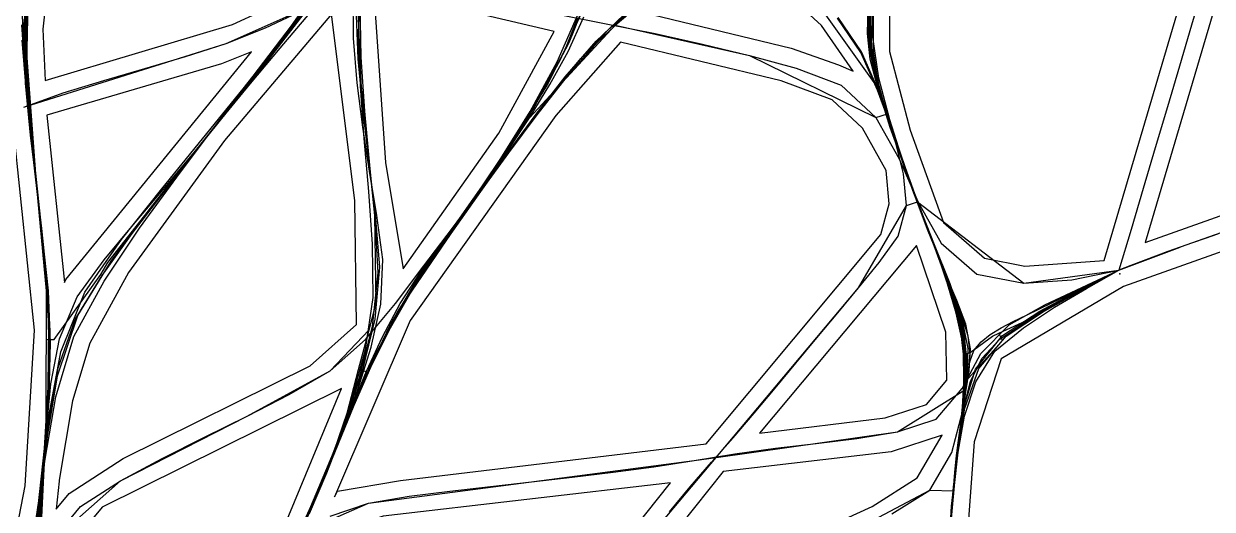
# Model space of a CAD drawing. Header units: metres. Extents: x 465982 to 489928, y 209046 to 231790.
# Drawn here: x 485586 to 488331, y 223631 to 224753 of the extents above; entities that cross this region are included whole.
import ezdxf

# ---------------------------------------------------------------- set-up
doc = ezdxf.new("R2010")
doc.units = ezdxf.units.M
for name, color, linetype in [('ANCHORS_INSIDE', 30, 'CONTINUOUS'), ('WOOL_PARCELS', 32, 'CONTINUOUS'), ('WOOL_ROADS_L1', 30, 'CONTINUOUS'), ('WOOL_ROADS_L2', 94, 'CONTINUOUS'), ('WOOL_THREADS', 8, 'CONTINUOUS')]:
    doc.layers.add(name, color=color, linetype=linetype)

msp = doc.modelspace()

# ---------------------------------------------------------------- linework, layer by layer
at = {"layer": 'ANCHORS_INSIDE'}
msp.add_point((488118.238, 224175.048), dxfattribs=at)
at = {"layer": 'WOOL_PARCELS'}
for points in [[(488176.2, 224247.587), (489592.969, 224751.828), (489287.416, 225350.88), (489201.995, 225497.073), (489143.563, 225535.548), (488546.925, 225501.988)], [(487898.637, 224193.395), (488081.739, 224206.404), (488464.001, 225499.844), (487753.163, 225505.592), (487685.703, 225411.338), (487630.474, 225215.691), (487585.89, 224829.811), (487585.93, 224689.088), (487633.5, 224507.266), (487710.379, 224293.699), (487805.113, 224211.682)], [(485635.08, 224622.311), (486067.923, 224751.201), (486202.264, 224814.299), (486236.616, 224863.15), (485695.428, 225021.899), (485648.987, 224916.955), (485630.075, 224740.658)], [(487468.07, 224658.601), (487501.445, 224643.363), (487428.89, 224749.203), (487231.519, 224930.555), (487036.642, 224774.729), (487358.671, 224696.701)], [(486461.921, 224186.686), (486683.189, 224500.097), (486811.209, 224735.672), (486427.14, 224826.304), (486394.866, 224813.438), (486421.227, 224432.764)], [(485667.198, 223696.298), (485660.516, 223631.594), (485690.534, 223667.827), (485815.483, 223748.41), (486247.141, 223962.589), (486354.677, 224058.088), (486350.573, 224344.758), (486296.554, 224775.195), (486049.406, 224483.18), (485827.27, 224178.431), (485738.228, 224015.125), (485697.925, 223881.95), (485667.22, 223698.297)], [(486310.735, 223673.459), (486456.181, 223698.171), (487162.338, 223782.653), (487565.955, 224266.045), (487585.14, 224336.909), (487577.976, 224414.184), (487523.05, 224511.854), (487453.116, 224577.175), (487335.487, 224621.119), (486964.234, 224711.075), (486814.716, 224540.921), (486478.381, 224067.677), (486303.877, 223660.417)], [(485679.971, 224155.559), (485682.628, 224161.937), (486112.111, 224688.316), (486042.743, 224660.867), (485638.789, 224541.784)], [(487927.692, 222315.747), (489848.616, 224126.413), (489885.088, 224226.413), (489629.921, 224680.9), (488126.438, 224146.448), (487843.657, 223978.926), (487781.46, 223787.507), (487748.945, 223345.423), (487787.041, 222974.004)], [(484667.576, 223180.219), (485389.979, 223355.08), (485536.646, 223415.171), (485588.767, 223685.421), (485610.414, 224044.863), (485561.659, 224512.071), (485418.625, 224456.209), (485238.894, 224365.606), (485115.965, 224206.241), (485003.921, 224024.65), (484800.584, 223589.082)], [(487285.481, 223807.261), (487575.944, 223842.992), (487670.932, 223873.763), (487718.363, 223929.846), (487715.892, 224040.87), (487648.232, 224241.147)], [(485669.397, 223480.465), (486015.955, 223541.406), (486185.087, 223585.345), (486319.557, 223910.424), (485766.766, 223636.142), (485668.423, 223517.444)], [(486903.562, 223343.918), (487545.412, 223638.085), (487649.361, 223703.897), (487707.2, 223802.558), (487589.31, 223764.369), (487201.62, 223718.42)], [(486007.378, 222937.841), (486726.556, 223247.783), (487080.132, 223692.54), (486416.209, 223615.495), (486254.239, 223559.983)]]:
    msp.add_lwpolyline(points, close=True, dxfattribs=at)
at = {"layer": 'WOOL_ROADS_L1'}
for points in [[(485614.033, 223572.316), (485635.087, 223775.353), (485637.776, 223841.447), (485638.244, 224135.744), (485616.089, 224376.026), (485589.073, 224735.99), (485613.158, 224977.063)], [(487718.97, 223479.616), (487733.971, 223673.799), (487761.389, 223926.834), (487762.22, 223990.231), (487744.127, 224069.21), (487707.161, 224193.651), (487630.361, 224395.818), (487562.082, 224601.71), (487549.003, 224689.309), (487548.726, 224821.823)]]:
    msp.add_lwpolyline(points, dxfattribs=at)
at = {"layer": 'WOOL_ROADS_L2'}
for points in [[(486952.066, 224749.65), (487088.192, 224865.547), (487239.958, 224981.918)], [(487562.082, 224601.71), (487395.931, 224833.919), (487239.958, 224981.918)], [(486383.283, 224045.848), (486399.488, 224107.452), (486396.366, 224310.058), (486365.012, 224617.088), (486356.756, 224822.108)], [(485602.625, 224565.958), (486053.179, 224707.431), (486233.699, 224787.653)], [(485637.264, 224023.831), (485655.953, 224023.667), (485763.46, 224173.604), (485779.775, 224201.466), (486107.319, 224617.409), (486233.699, 224787.653)], [(486745.398, 224526.814), (486836.045, 224691.152), (486865.57, 224767.602)], [(486745.398, 224526.814), (486952.066, 224749.65)], [(486952.066, 224749.65), (487262.017, 224679.521), (487554.448, 224536.52)], [(489660.728, 224710.855), (489604.561, 224711.451), (489552.616, 224698.154), (488891.274, 224460.206), (488257.194, 224237.099)], [(485585.64, 224560.625), (485602.625, 224565.958)], [(487554.448, 224536.52), (487580.878, 224545.27)], [(486359.191, 223954.263), (486376.644, 223949.672), (486460.488, 224103.986), (486706.957, 224464.756), (486745.398, 224526.814)], [(487185.333, 223751.11), (487514.409, 224142.896), (487625.086, 224333.466)], [(487625.086, 224333.466), (487650.804, 224342.005)], [(487650.804, 224342.005), (487896.207, 224153.666), (488115.856, 224184.027)], [(487838.626, 224038.177), (487910.584, 224071.421), (487964.849, 224105.541), (488115.856, 224184.027), (488257.194, 224237.099)], [(485622.424, 223557.793), (485648.078, 223554.734), (485808.907, 223697.217), (486101.565, 223846.31), (486293.741, 223951.201), (486383.283, 224045.848)], [(486359.191, 223954.263), (486383.283, 224045.848)], [(487761.389, 223926.834), (487846.472, 224021.194)], [(487762.22, 223990.231), (487772.049, 223993.218), (487824.011, 224031.425), (487838.626, 224038.177)], [(487846.472, 224021.194), (487838.626, 224038.177)], [(486222.699, 223575.37), (486321.654, 223811.567), (486359.191, 223954.263)], [(487185.333, 223751.11), (487603.895, 223810.57), (487759.508, 223907.318)], [(486222.699, 223575.37), (486382.361, 223645.606), (487134.75, 223743.925)], [(486752.823, 223225.142), (486797.054, 223269.167), (487030.466, 223566.732), (487185.333, 223751.11)], [(487134.75, 223743.925), (487185.333, 223751.11)], [(486752.823, 223225.142), (486935.324, 223315.054), (487405.178, 223530.628), (487678.558, 223675.681)], [(487678.558, 223675.681), (487733.971, 223673.799)]]:
    msp.add_lwpolyline(points, dxfattribs=at)
at = {"layer": 'WOOL_THREADS'}
for points in [[(486233.873, 223605.393), (486278.564, 223704.179), (486320.196, 223804.272), (486361.92, 223904.484), (486406.804, 224003.252), (486457.795, 224098.918), (486516.054, 224190.464), (486578.758, 224279.315), (486642.395, 224367.5), (486706.426, 224455.356), (486771.407, 224542.418), (486838.643, 224627.927), (486910.491, 224709.691), (486989.432, 224784.801), (487073.554, 224854.765), (487158.915, 224923.021), (487245.953, 224987.312), (487331.86, 225053.154), (487417.332, 225120.649), (487500.583, 225190.725), (487569.066, 225274.3), (487622.082, 225367.717), (487673.335, 225461.854), (487736.136, 225549.599)], [(485622.053, 223572.893), (485628.65, 223687.084), (485636.663, 223801.225), (485643.455, 223915.449), (485646, 224029.963), (485640.798, 224144.572), (485629.054, 224258.856), (485615.608, 224372.875), (485602.401, 224486.87), (485592.102, 224601.142), (485587.081, 224715.832), (485593.401, 224830.196), (485608.066, 224943.744), (485624.839, 225057.157), (485634.893, 225171.395), (485628.136, 225285.999), (485600.588, 225397.79), (485559.184, 225505.712)], [(488339.273, 224938.587), (488311.382, 224844.215), (488283.496, 224749.844), (488255.612, 224655.473), (488227.73, 224561.102), (488199.849, 224466.731), (488171.967, 224372.362), (488144.078, 224278), (488115.856, 224184.027)], [(485622.549, 223570.011), (485628.88, 223688.235), (485637.15, 223806.409), (485644.237, 223924.801), (485646.41, 224043.376), (485639.922, 224161.874), (485627.262, 224280.06), (485613.314, 224398.055), (485599.864, 224515.966), (485589.097, 224633.935), (485586.445, 224752.225), (485597.462, 224869.862)], [(485606.65, 223536.616), (485625.47, 223655.448), (485636.58, 223775.28), (485644.133, 223895.305), (485647.357, 224015.604), (485642.501, 224135.941), (485629.994, 224256.067), (485615.585, 224375.975), (485601.339, 224495.956), (485589.556, 224616.227), (485585.733, 224736.737), (485595.309, 224856.717)], [(485619.601, 223619.523), (485633.723, 223756.269), (485642.175, 223893.549), (485644.601, 224031.236), (485637.892, 224168.986), (485624.196, 224306.487), (485609.543, 224443.913), (485597.314, 224581.455), (485591.476, 224719.524), (485600.803, 224857.249)], [(485615.467, 223603.288), (485635.425, 223747.406), (485659.425, 223890.955), (485701.639, 224030.445), (485771.623, 224158.798), (485852.874, 224280.545), (485939.069, 224398.795), (486027.152, 224515.61), (486115.739, 224632.129), (486204.328, 224748.637), (486288.445, 224868.259)], [(486210.681, 223541.97), (486258.994, 223653.959), (486303.378, 223767.605), (486343.022, 223882.799), (486375.147, 224000.383), (486393.238, 224121.056), (486391.484, 224243.569), (486382.796, 224365.803), (486372.351, 224487.912), (486363.56, 224610.178), (486359.304, 224732.646), (486364.756, 224854.939)], [(485604.824, 223546.665), (485627.448, 223688.062), (485639.873, 223830.769), (485645.485, 223974.073), (485641.58, 224117.494), (485628.314, 224260.766), (485612.496, 224403.661), (485597.829, 224546.563), (485589.262, 224689.878), (485596.291, 224832.913)], [(485625.865, 223526.34), (485627.154, 223643.357), (485633.808, 223760.289), (485641.369, 223877.165), (485645.82, 223994.188), (485643.049, 224111.254), (485632.351, 224228.206), (485619.611, 224345.127), (485606.948, 224462.204), (485596.052, 224579.409), (485589.81, 224696.991), (485595.4, 224814.452)], [(485606.969, 223556.494), (485627.998, 223703.06), (485644.129, 223850.193), (485671.415, 223995.48), (485726.383, 224132.885), (485811.404, 224255.081), (485904.508, 224371.461), (485998.755, 224486.972), (486092.29, 224603.051), (486184.84, 224719.961), (486272.919, 224840.228)], [(485617.933, 223605.679), (485632.004, 223723.431), (485644.905, 223841.443), (485665.518, 223958.15), (485704.214, 224070.094), (485766.493, 224171.575), (485836.17, 224268.289), (485908.427, 224362.901), (485981.464, 224456.871), (486054.596, 224550.763), (486127.627, 224644.593), (486201.192, 224737.881), (486272.404, 224832.802)], [(486229.125, 223587.771), (486279.661, 223705.664), (486327.678, 223824.642), (486377.104, 223942.992), (486433.107, 224058.238), (486498.687, 224168.615), (486572.086, 224274.314), (486646.311, 224379.448), (486718.34, 224486.185), (486785.841, 224595.827), (486845.42, 224709.862), (486892.901, 224829.544)], [(486245.408, 223627.942), (486293.413, 223743.994), (486341.1, 223860.131), (486391.808, 223974.878), (486449.446, 224086.551), (486516.021, 224193.168), (486588.095, 224296.312), (486660.107, 224399.236), (486729.654, 224503.748), (486794.488, 224611.198), (486851.46, 224722.995), (486896.989, 224839.916)], [(486245.797, 223621.633), (486285.814, 223715.666), (486322.554, 223811.24), (486357.175, 223907.91), (486388.602, 224005.609), (486410.511, 224105.64), (486414.962, 224208.194), (486401.451, 224310.506), (486384.622, 224412.27), (486369.057, 224514.351), (486356.197, 224616.822), (486347.146, 224719.594), (486347.061, 224822.581)], [(487728.517, 223622.065), (487735.667, 223698.081), (487744.277, 223774.538), (487754.834, 223850.839), (487765.382, 223926.416), (487767.354, 224002.991), (487752.182, 224078.19), (487725.295, 224151.394), (487696.256, 224223.708), (487667.29, 224295.721), (487639.644, 224368.262), (487613.867, 224441.323), (487588.926, 224515.293), (487565.694, 224589.775), (487548.08, 224665.542), (487538.461, 224743.048), (487541.21, 224821.152)], [(487725.256, 223586.535), (487733.975, 223682.062), (487745.367, 223777.493), (487758.537, 223872.912), (487765.528, 223969.296), (487753.535, 224065.762), (487722.207, 224159.041), (487685.707, 224250.683), (487650.089, 224342.84), (487616.877, 224436.179), (487586.518, 224530.948), (487561.195, 224627.739), (487546.461, 224727.398), (487546.433, 224828.278)], [(485623.179, 223543.464), (485626.987, 223656.613), (485634.49, 223769.644), (485641.943, 223882.609), (485646.124, 223995.769), (485643.423, 224109.006), (485633.092, 224222.082), (485620.774, 224334.985), (485608.292, 224447.928), (485596.724, 224560.893), (485587.239, 224674.105), (485581.891, 224787.478)], [(485606.353, 223549.876), (485627.6, 223687.389), (485639.458, 223826.071), (485645.183, 223965.251), (485642.46, 224104.623), (485630.26, 224243.666), (485615.32, 224382.507), (485601.247, 224521.52), (485592.444, 224660.864), (485596.132, 224800.382)], [(485596.822, 223504.091), (485622.069, 223648.85), (485639.439, 223794.807), (485663.797, 223939.745), (485710.722, 224079.076), (485787.841, 224204.795), (485875.543, 224323.468), (485966.912, 224439.357), (486059.217, 224554.513), (486150.963, 224670.093), (486241.12, 224786.861)], [(485648.078, 223554.734), (485717.036, 223637.966), (485808.907, 223697.217), (485905.565, 223748.573), (486003.455, 223797.63), (486101.565, 223846.31), (486199.061, 223896.22), (486293.741, 223951.201), (486375.048, 224023.407), (486444.334, 224107.098), (486510.287, 224193.622), (486576.087, 224280.566), (486640.843, 224368.34), (486704.978, 224456.544), (486769.584, 224544.34), (486836.373, 224630.734), (486908.138, 224713.187), (486987.641, 224788.214)], [(486228.686, 223585.779), (486277.147, 223699.945), (486321.358, 223815.926), (486360.828, 223933.78), (486391.634, 224054.045), (486404.53, 224177.608), (486397.274, 224302.205), (486385.19, 224426.534), (486373.485, 224551.024), (486364.849, 224675.736), (486362.615, 224800.72)], [(486238.79, 223607.445), (486276.452, 223695.097), (486312.566, 223783.502), (486348.992, 223871.877), (486387.569, 223959.432), (486430.21, 224045.077), (486477.683, 224128.35), (486530.529, 224208.616), (486585.974, 224287.18), (486641.731, 224365.634), (486697.706, 224443.908), (486754.163, 224521.753), (486812.022, 224598.647), (486872.871, 224673.198), (486939.336, 224742.775), (487011.679, 224806.534)], [(486241.332, 223614.123), (486288.062, 223725.619), (486330.506, 223838.934), (486368.645, 223953.482), (486397.394, 224070.524), (486408.478, 224190.692), (486398.543, 224311.357), (486383.912, 224431.501), (486369.581, 224551.616), (486358.189, 224671.906), (486353.597, 224792.705)], [(487726.912, 223599.731), (487731.706, 223658.113), (487736.859, 223715.642), (487742.982, 223773.028), (487750.673, 223830.205), (487759.477, 223887.3), (487768.603, 223944.812), (487773.195, 224002.415), (487762.31, 224059.161), (487741.509, 224113.803), (487718.332, 224168.034), (487695.817, 224223.076), (487673.708, 224277.957), (487652.715, 224333.038), (487632.644, 224388.425), (487612.896, 224444.096), (487593.197, 224500.479), (487574.177, 224556.865), (487556.351, 224613.734), (487540.907, 224671.628), (487534.546, 224731.001), (487536.094, 224790.648)], [(487725.176, 223584.226), (487733.746, 223679.367), (487744.819, 223774.264), (487757.876, 223868.997), (487765.999, 223964.53), (487755.782, 224060.11), (487725.618, 224152.246), (487689.874, 224242.36), (487654.038, 224332.214), (487620.045, 224422.66), (487587.652, 224513.685), (487559.005, 224605.982), (487540.298, 224701.018), (487538.866, 224798.298)], [(487725.474, 223584.069), (487734.022, 223679.146), (487744.846, 223774.01), (487757.145, 223868.779), (487764.343, 223964.278), (487753.996, 224059.724), (487724.596, 224151.975), (487689.65, 224242.244), (487654.246, 224332.098), (487620.433, 224422.444), (487588.426, 224513.473), (487560.282, 224605.826), (487541.916, 224700.853), (487540.116, 224798.042)], [(487725.717, 223583.93), (487734.221, 223678.997), (487744.829, 223773.845), (487756.526, 223868.612), (487763.004, 223964.078), (487752.557, 224059.412), (487723.762, 224151.708), (487689.466, 224242.087), (487654.447, 224331.948), (487620.78, 224422.117), (487589.115, 224513.032), (487561.394, 224605.408), (487543.215, 224700.346), (487541.065, 224797.303)], [(487725.917, 223583.86), (487734.363, 223678.893), (487744.778, 223773.725), (487756.013, 223868.5), (487761.954, 223963.936), (487751.432, 224059.187), (487723.069, 224151.556), (487689.247, 224242.039), (487654.545, 224331.913), (487621.036, 224422.081), (487589.644, 224513.02), (487562.298, 224605.444), (487544.361, 224700.356), (487542.011, 224797.287)], [(485585.64, 224560.625), (485677.056, 224593.247), (485771.034, 224621.906), (485865.303, 224649.695), (485959.496, 224677.744), (486053.179, 224707.431), (486144.409, 224743.532), (486233.055, 224785.168)], [(485626.706, 223613.47), (485632.77, 223729.611), (485639.793, 223845.729), (485644.931, 223961.87), (485644.327, 224078.127), (485635.98, 224194.297), (485623.651, 224310.222), (485610.784, 224426.157), (485598.907, 224542.224), (485590.238, 224658.417), (485590.335, 224774.839)], [(485618.292, 223630.149), (485633.479, 223771.487), (485642.019, 223913.293), (485643.307, 224055.408), (485634.173, 224197.35), (485619.391, 224339.009), (485604.07, 224480.637), (485593.225, 224622.561), (485592.969, 224764.691)], [(485621.641, 223605.878), (485631.166, 223710.97), (485638.284, 223816.376), (485648.293, 223921.415), (485668.266, 224024.841), (485708.746, 224122.023), (485771.35, 224207.571), (485839.174, 224289.035), (485907.555, 224369.908), (485975.196, 224451.439), (486042.379, 224533.524), (486109.726, 224615.528), (486178.292, 224696.541), (486246.323, 224777.82)], [(486199.964, 223521.261), (486251.118, 223641.21), (486301.02, 223761.782), (486351.054, 223882.202), (486405.241, 224000.919), (486468.048, 224115.153), (486539.859, 224223.971), (486613.686, 224331.401), (486686.375, 224439.752), (486755.485, 224550.495), (486817.892, 224665.332), (486870.168, 224784.973)], [(486216.791, 223558.017), (486266.921, 223674.876), (486314.76, 223792.706), (486363.327, 223910.195), (486417.173, 224025.293), (486479.322, 224135.971), (486550.488, 224241.433), (486623.544, 224345.54), (486695.432, 224450.501), (486763.557, 224557.768), (486825.282, 224668.831), (486877.339, 224784.46)], [(486247.001, 223625.743), (486281.202, 223706.122), (486313.04, 223787.532), (486344.6, 223869.23), (486377.717, 223950.319), (486414.287, 224029.716), (486455.41, 224106.596), (486503.036, 224179.88), (486554.861, 224250.555), (486606.706, 224321.205), (486657.657, 224392.555), (486707.341, 224464.655), (486755.499, 224537.813), (486801.243, 224612.606), (486843.406, 224689.407), (486879.829, 224768.94)], [(486826.224, 224773.615), (486935.244, 224752.509), (487044.499, 224730.465), (487153.449, 224705.827), (487262.017, 224679.521), (487369.847, 224650.404), (487474.298, 224611.383), (487554.448, 224536.52), (487608.137, 224441.049), (487651.631, 224341.09), (487704.871, 224246.276), (487787.229, 224174.973), (487896.207, 224153.666), (488006.898, 224161.53), (488115.856, 224184.027)], [(487077.546, 223625.332), (487125.598, 223683.108), (487174.801, 223739.892), (487224.231, 223796.458), (487273.162, 223853.56), (487321.398, 223911.42), (487369.607, 223969.325), (487417.902, 224027.166), (487466.232, 224084.974), (487514.409, 224142.896), (487561.931, 224201.37), (487605.87, 224262.485), (487625.086, 224333.466), (487618.319, 224406.454), (487599.99, 224477.217), (487579.07, 224547.44), (487559.835, 224618.142), (487545.218, 224690.408), (487540.233, 224764.027)], [(487726.426, 223583.353), (487734.628, 223678.283), (487744.521, 223772.968), (487754.722, 223867.612), (487759.55, 223962.823), (487749.063, 224057.721), (487721.864, 224149.988), (487689.125, 224240.345), (487655.316, 224329.988), (487622.865, 224419.893), (487591.304, 224509.985), (487558.256, 224599.537), (487519.473, 224686.85), (487465.291, 224765.887)], [(487726.411, 223583.362), (487734.621, 223678.293), (487744.531, 223772.981), (487754.764, 223867.627), (487759.629, 223962.841), (487749.147, 224057.749), (487721.915, 224150.016), (487689.141, 224240.372), (487655.311, 224330.014), (487622.856, 224419.922), (487591.308, 224510.027), (487558.281, 224599.599), (487519.517, 224686.933), (487465.327, 224765.982)], [(487726.374, 223583.38), (487734.602, 223678.312), (487744.553, 223772.999), (487754.863, 223867.646), (487759.812, 223962.865), (487749.349, 224057.776), (487722.056, 224150.026), (487689.211, 224240.355), (487655.329, 224329.992), (487622.874, 224419.91), (487591.386, 224510.036), (487558.488, 224599.658), (487519.855, 224687.05), (487465.679, 224766.097)], [(487726.319, 223583.419), (487734.573, 223678.351), (487744.585, 223773.045), (487755.011, 223867.697), (487760.089, 223962.923), (487749.644, 224057.865), (487722.237, 224150.116), (487689.26, 224240.433), (487655.317, 224330.072), (487622.882, 224420.016), (487591.403, 224510.188), (487558.558, 224599.871), (487519.986, 224687.347), (487465.771, 224766.436)], [(487726.255, 223583.452), (487734.539, 223678.385), (487744.619, 223773.085), (487755.178, 223867.734), (487760.409, 223962.964), (487749.996, 224057.929), (487722.467, 224150.158), (487689.352, 224240.439), (487655.333, 224330.064), (487622.915, 224420.028), (487591.491, 224510.238), (487558.813, 224599.993), (487520.425, 224687.571), (487466.225, 224766.682)], [(487726.18, 223583.491), (487734.499, 223678.429), (487744.657, 223773.139), (487755.371, 223867.788), (487760.782, 223963.029), (487750.403, 224058.024), (487722.724, 224150.234), (487689.438, 224240.485), (487655.328, 224330.099), (487622.917, 224420.092), (487591.558, 224510.352), (487559.046, 224600.204), (487520.82, 224687.893), (487466.607, 224767.043)], [(487726.084, 223583.532), (487734.444, 223678.48), (487744.698, 223773.199), (487755.615, 223867.845), (487761.271, 223963.099), (487750.937, 224058.126), (487723.061, 224150.301), (487689.557, 224240.496), (487655.339, 224330.098), (487622.931, 224420.128), (487591.64, 224510.438), (487559.4, 224600.428), (487521.406, 224688.252), (487467.203, 224767.46)], [(487726.33, 223598.809), (487729.341, 223638.172), (487733.401, 223677.449), (487736.706, 223716.673), (487740.452, 223755.86), (487746.283, 223794.082), (487751.014, 223833.111), (487756.296, 223872.342), (487763.255, 223911.811), (487769.973, 223951.238), (487772.459, 223990.89), (487767.226, 224031.316), (487755.164, 224071.671), (487739.742, 224112.234), (487723.499, 224152.939), (487707.373, 224193.708), (487691.288, 224234.303), (487675.335, 224274.469), (487659.935, 224314.637), (487645.087, 224354.743), (487630.433, 224395.769), (487616.046, 224436.299), (487601.704, 224477.346), (487587.719, 224518.71), (487574.074, 224560.405), (487561.373, 224602.592), (487550.222, 224645.427), (487541.293, 224688.86), (487536.877, 224732.978), (487537.206, 224777.289)], [(487728.656, 223610.424), (487738.395, 223710.963), (487749.949, 223811.141), (487759.651, 223911.164), (487757.82, 224011.475), (487735.865, 224110.03), (487702.667, 224205.976), (487666.395, 224300.949), (487630.576, 224396.373), (487596.372, 224491.651), (487565.817, 224587.603), (487544.238, 224685.575), (487540.325, 224785.667)], [(487728.852, 223610.16), (487738.441, 223710.68), (487749.461, 223810.849), (487758.254, 223910.821), (487756.025, 224010.947), (487734.409, 224109.342), (487701.993, 224205.294), (487666.458, 224300.278), (487631.303, 224395.635), (487597.246, 224490.867), (487566.729, 224586.662), (487545.342, 224684.487), (487541.027, 224784.314)], [(485626.697, 223627.364), (485632.699, 223739.886), (485639.942, 223852.313), (485645.127, 223964.759), (485644.688, 224077.424), (485636.642, 224189.981), (485624.607, 224302.201), (485611.891, 224414.228), (485599.563, 224526.294), (485588.588, 224638.425), (485580.879, 224750.829)], [(485626.857, 223597.019), (485631.81, 223709.039), (485638.529, 223821.006), (485644.277, 223932.973), (485645.863, 224044.97), (485639.814, 224156.82), (485628.183, 224268.301), (485615.303, 224379.699), (485602.521, 224491.254), (485591.372, 224603.118), (485581.919, 224715.297)], [(488343.711, 224267.335), (488314.871, 224257.257), (488286.03, 224247.182), (488257.194, 224237.099), (488228.509, 224226.819), (488199.959, 224216.322), (488171.619, 224205.646), (488143.532, 224194.834), (488115.856, 224184.027)], [(486293.33, 223615.092), (486382.361, 223645.606), (486475.85, 223661.489), (486569.98, 223673.303), (486664.234, 223684.167), (486758.501, 223694.939), (486852.75, 223705.876), (486946.964, 223717.147), (487041.079, 223729.245), (487134.75, 223743.925), (487228.239, 223759.164), (487322.029, 223772.425), (487416.208, 223783.587), (487510.339, 223795.167), (487603.895, 223810.57), (487693.795, 223839.692), (487753.459, 223910.241), (487797.016, 223991.542), (487862.159, 224057.466), (487944.565, 224103.488), (488029.877, 224144.039), (488115.856, 224184.027)], [(487591.415, 223620.509), (487678.558, 223675.681), (487729.469, 223762.525), (487754.863, 223859.499), (487784.624, 223954.976), (487847.15, 224033.229), (487933.338, 224089.112), (488023.933, 224137.481), (488115.856, 224184.027)], [(487723.809, 223575.053), (487733.508, 223672.348), (487743.824, 223769.231), (487760.045, 223865.116), (487792.222, 223956.928), (487855.302, 224031.706), (487939.227, 224087.051), (488026.906, 224136.313), (488115.856, 224184.027)], [(487725.287, 223572.173), (487729.922, 223631.856), (487735.343, 223691.655), (487741.422, 223751.75), (487748.575, 223810.737), (487757.905, 223869), (487773.079, 223926.289), (487799.068, 223980.039), (487840.919, 224024.656), (487893.67, 224059.933), (487948.114, 224092.675), (488003.364, 224123.891), (488059.422, 224154.082), (488115.856, 224184.027)], [(487727.082, 223594.428), (487735.046, 223678.949), (487744.732, 223763.263), (487759.091, 223846.35), (487784.878, 223925.714), (487829.119, 223997.016), (487895.643, 224050.83), (487967.219, 224097.987), (488040.889, 224141.63), (488115.856, 224184.027)], [(487728.433, 223619.762), (487730.59, 223645.54), (487733.022, 223671.251), (487735.485, 223696.56), (487738, 223722.443), (487740.665, 223748.433), (487743.523, 223773.405), (487746.752, 223798.339), (487750.028, 223823.993), (487753.291, 223849.582), (487756.754, 223874.436), (487760.103, 223899.704), (487763.123, 223924.547), (487766.413, 223949.748), (487771.931, 223974.256), (487780.898, 223998.402), (487797.396, 224018.327), (487818.69, 224035.095), (487843.553, 224050.569), (487871.736, 224065.598), (487902.15, 224079.962), (487932.505, 224094.586), (487962.664, 224109.306), (487992.759, 224123.988), (488023.112, 224138.777), (488053.764, 224153.78), (488084.747, 224168.97), (488115.856, 224184.027)]]:
    msp.add_lwpolyline(points, dxfattribs=at)

doc.saveas('drawing.dxf')
